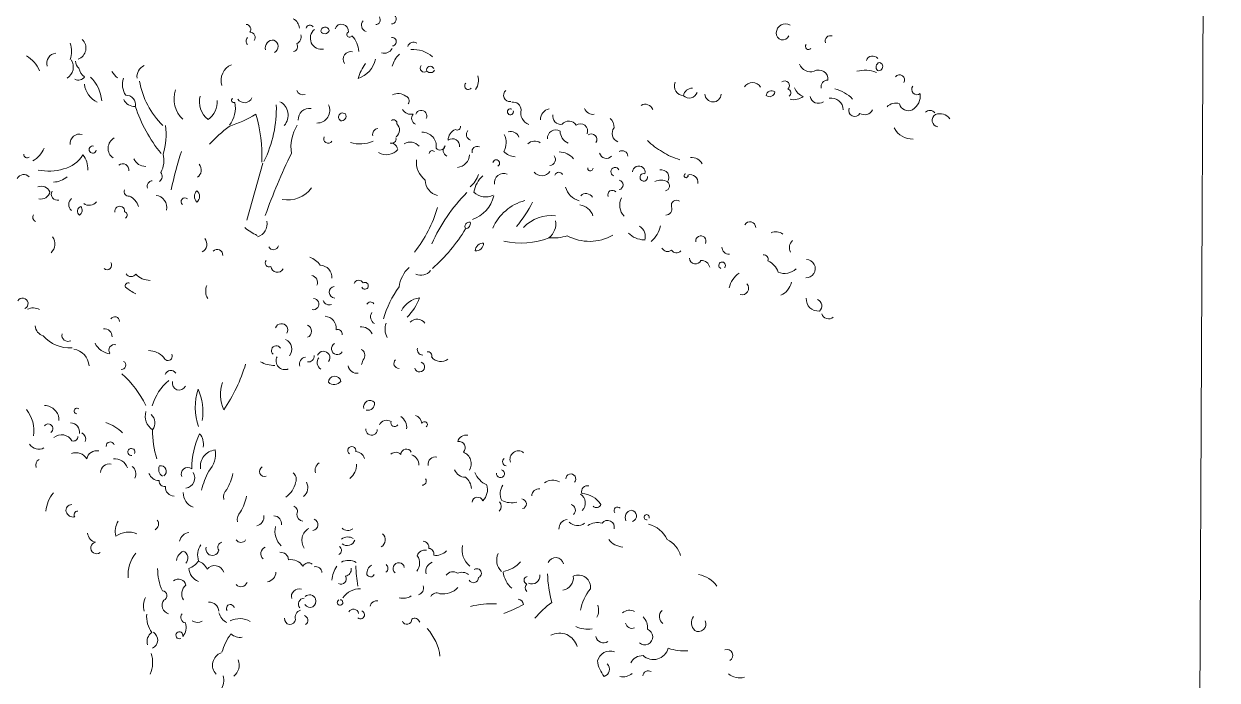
# Model space of a CAD drawing. Header units: millimetres. Extents: x -24439 to 198341, y -52871 to 149926.
# Drawn here: x 145387 to 147438, y 45171 to 46299 of the extents above; entities that cross this region are included whole.
import ezdxf

# ---------------------------------------------------------------- set-up
doc = ezdxf.new("R2010")
doc.units = ezdxf.units.MM
doc.linetypes.add('NET VAN', pattern=[1.06, 0.53, -0.53])
doc.layers.add('A-DETL-GENF-2', color=9, linetype='NET VAN', lineweight=9)
doc.layers.add('G-IMPT-1', color=9, linetype='Continuous', lineweight=9)

# ---------------------------------------------------------------- blocks, each defined once
blk = doc.blocks.new('NCV_TKCS_251209_TONG THE HIEN TRANG SAN DUONG - NCV_TKCS_HIEN TRANG_251209a_dwg_CX-1613001-TKCS_MB ĐỊNH VỊ CAO ĐỘ THIẾT KẾ')
at = {"layer": 'G-IMPT-1'}
blk.add_line((-247.9, 4447.1), (-244.2, 4277.7), dxfattribs=at)
for centre, radius, start, end in [((1208.3, 5250.7), 15.2, 86.959, 216.441), ((1077.5, 5235.6), 25.6, 74.213, 195.788), ((1071.3, 5232.3), 18.8, 191.184, 354.542), ((1341.6, 5226.2), 18.9, 54.765, 178.3647), ((1369.1, 5220.9), 14.7, 128.862, 239.935), ((1361, 5220.3), 12.1, 273.348, 95.4486), ((1152.6, 5217.9), 9.18, 159.064, 333.008), ((1353.3, 5111.6), 91.2, 85.8541, 121.2857), ((1429.4, 5200.8), 14.7, 344.852, 158.2751), ((1485.5, 5189.3), 15.1, 157.167, 323.343), ((1169.5, 5183.4), 35, 218.573, 303.247), ((1207.8, 5136.6), 26, 10.189, 137.2917), ((1454.9, 5160.9), 46.8, 318.744, 24.402), ((1238.8, 5122.8), 19.2, 106.708, 209.691), ((1448.2, 5101.2), 34.4, 88.2557, 152.6769), ((1471.8, 5148.6), 26.1, 209.919, 314.55), ((1542.7, 5125.9), 17.2, 51.25, 152.9396), ((1570.8, 5122.5), 18.9, 136.203, 279.592), ((1578.5, 5108.9), 34.2, 51.309, 128.6914), ((1119.8, 5090.8), 13.4, 326.861, 145.759), ((1182.6, 5120.3), 44.4, 218.329, 265.878), ((1267.3, 5061.5), 34.8, 18.062, 116.0728), ((1266.5, 5019.8), 103, 60.594, 93.9582), ((1354.6, 5101.7), 26.3, 257.233, 348.578), ((1036.6, 5045.7), 27.7, 49.284, 163.238), ((1091.7, 5051), 15, 67.324, 191.256), ((1082.8, 5061.9), 15, 247.353, 11.227), ((1131.2, 5072), 11.5, 322.119, 91.0139), ((1142.1, 5103.7), 46.4, 274.676, 323.435), ((1219.7, 5093.2), 24.6, 208.049, 321.56), ((1332.2, 5079.9), 17, 174.352, 346.723), ((1497.1, 5105.3), 58.5, 223.7, 289.046), ((843.5, 5005.7), 27.2, 172.863, 283.869), ((875.6, 4982.4), 25.8, 105.708, 186.91), ((861.1, 5000.8), 24.3, 242.702, 357.435), ((929.8, 5008.9), 23.3, 198.283, 14.236), ((-14.9, 4948.1), 14.4, 290.99, 60.84), ((-57.1, 4932.8), 13.8, 289.15, 53.356), ((759, 4902.5), 22.8, 36.132, 137.8443), ((-140.9, 4874), 19.7, 8.596, 176.8582), ((-74.1, 4911.4), 17.8, 152.035, 273.435), ((6.5, 4886.4), 12.1, 290.733, 114.5074), ((70.3, 4887.1), 16.8, 70.867, 182.871), ((-289, 4836.4), 31.8, 19.833, 79.696), ((-229.1, 4853.1), 11.5, 51.319, 181.817), ((-190.2, 4838.1), 31.9, 144.858, 297.837), ((-186, 4859.8), 12.2, 29.343, 195.896), ((-188.2, 4865.2), 12.9, 222.695, 2.544), ((-115.9, 4871.3), 7.8, 134.308, 346.199), ((-141, 4809.7), 68.1, 19.336, 61.393), ((-13, 4873.4), 26.2, 269, 347.312), ((97.9, 4823.1), 70.6, 150.068, 183.147), ((95, 4801), 85.2, 65.893, 110.8334), ((233.7, 4838.8), 43.6, 341.242, 35.019), ((610.4, 4880.2), 27.8, 220.929, 292.588), ((657.2, 4828.8), 29.5, 10.304, 69.306), ((-266.5, 4818.4), 20.6, 309.208, 35.604), ((-91.9, 4804.4), 22.3, 94.034, 229.096), ((-97.5, 4818.2), 73.1, 304.286, 5.159), ((116.6, 4841), 11.8, 158.691, 324.087), ((134.5, 4840.6), 10.6, 38.317, 217.436), ((132.5, 4847.1), 14.5, 243.573, 345.315), ((252.1, 4828.5), 10.5, 147.335, 339.535), ((373.2, 4836.9), 17.7, 144.822, 296.38), ((395.4, 4800), 22, 16.468, 118.7723), ((508.5, 4804.4), 32.1, 119.539, 196.859), ((530.9, 4821.8), 23.5, 186.309, 295.582), ((711, 4825), 26.4, 159.814, 264.737), ((873.7, 4979.5), 174.9, 240.867, 258.485), ((-405, 4799.4), 14.5, 342.415, 101.5596), ((-386.9, 4780.7), 15, 343.444, 106.5574), ((-315.3, 4771.6), 21.8, 98.913, 213.162), ((-321, 4773.8), 19.5, 313.823, 83.0477), ((-262.5, 4791), 14.6, 299.292, 51.912), ((84.9, 4759.1), 141.1, 161.301, 180.518), ((388.7, 4792.2), 8.61, 79.236, 33.383), ((451.5, 4807.8), 35.1, 182.614, 267.385), ((564, 4791), 24.9, 49.624, 157.1605), ((596.7, 4797.4), 20.8, 353.59, 142.8077), ((633.5, 4782.8), 16.2, 343.665, 140.1907), ((891.4, 4989.7), 189.1, 253.867, 270.428), ((933.4, 4782.3), 35.5, 46.414, 110.9649), ((-382.3, 4771.4), 12.8, 147.306, 246.094), ((76.2, 4715.2), 35.7, 69.161, 133.4569), ((534.8, 4757.5), 23.5, 74.573, 202.58), ((576.9, 4791.4), 37.5, 197.448, 263.607), ((684.8, 4763.3), 20.4, 212.757, 333.267), ((732.2, 4762.1), 16.3, 17.836, 139.5476), ((856.9, 4736.7), 22, 342.183, 118.8708), ((923.4, 4761.9), 5.84, 117.035, 34.887), ((940.8, 4748.5), 21, 5.17, 126.9048), ((88.9, 4734.6), 13.9, 340.166, 89.8196), ((147.7, 4707), 16, 348.647, 177.9343), ((357, 4689.9), 47.9, 345.385, 45.898), ((413.2, 4713.7), 25.7, 39.141, 121.9337), ((488.1, 4703.6), 29.4, 73.524, 148.9771), ((571.1, 4675.6), 49.2, 53.154, 107.9212), ((725.6, 4714.2), 12.2, 42.628, 268.485), ((791.1, 4732.5), 18, 3.51, 194.435), ((808.8, 4722.7), 10.9, 88.892, 29.179), ((869.6, 4689.7), 41, 78.291, 131.196), ((873, 4716.5), 14.3, 298.0539, 70.117), ((-381.7, 4652.8), 50.8, 131.551, 212.189), ((109.9, 4729.1), 27.4, 225.785, 301.535), ((141.4, 4698.3), 18.8, 156.615, 262.875), ((273.9, 4672.1), 33.7, 129.088, 195.86), ((255.6, 4707), 9.22, 250.922, 27.877), ((303, 4698.3), 16.7, 153.613, 269.602), ((535.9, 4693.6), 16.6, 288.311, 57.438), ((654.7, 4703.4), 7.69, 190.481, 17.593), ((744.8, 4680.7), 13.9, 298.189, 93.7022), ((921.7, 4673.1), 14.7, 71.895, 214.364), ((1141.5, 4672.6), 16.4, 18.621, 168.1111), ((1225.1, 4649.9), 33.8, 69.328, 129.5966), ((-199.5, 4685.3), 18.6, 216.912, 306.827), ((-142.4, 4636.4), 36.3, 285.751, 42.831), ((-66.8, 4639.1), 11.8, 65.499, 257.631), ((-70.6, 4640.4), 12.9, 275.908, 47.222), ((77.8, 4664.9), 9.26, 359.111, 144.0177), ((77.5, 4643.4), 23.4, 323.435, 66.052), ((175.8, 4624.8), 40.1, 9.242, 108.2312), ((258.1, 4650.2), 20.9, 9.52, 142.408), ((330.9, 4655.4), 15, 83.205, 209.415), ((392.5, 4639.7), 9.66, 317.602, 185.527), ((429.5, 4728.3), 56.9, 242.685, 279.37), ((519.4, 4670.5), 28.9, 237.443, 340.915), ((575.2, 4654.9), 11.8, 42.592, 177.3736), ((736.6, 4649), 12.6, 54.353, 221.672), ((893.7, 4654.6), 18.8, 290.225, 32.906), ((1293.2, 4658), 28.3, 149.849, 222.832), ((-924.6, 4577.7), 62.8, 354.528, 37.992), ((-861, 4606.2), 34.5, 308.286, 62.769), ((-629.8, 4589.5), 35.9, 131.469, 202.923), ((-354.5, 4619.4), 23, 231.165, 352.438), ((-582.3, 4509.5), 341, 350.399, 18.595), ((-259.4, 4586.6), 43.5, 334.716, 79.795), ((-154.6, 4603.9), 33.4, 100.147, 197.195), ((46.2, 4621.3), 17.3, 115.769, 210.025), ((86, 4619.2), 12.2, 266.162, 31.912), ((148.8, 4595.3), 32.4, 55.611, 139.251), ((209, 4612.7), 8.68, 58.271, 192.805), ((223.8, 4642.6), 14.1, 233.455, 7.058), ((253.7, 4636), 18, 152.412, 260.719), ((275, 4631.3), 38.4, 292.834, 14.036), ((428.6, 4592.4), 26, 83.995, 206.021), ((649, 4659.7), 54.5, 211.416, 271.982), ((669.9, 4609.5), 21.8, 48.209, 150.7155), ((810.5, 4640), 46.8, 170.096, 239.455), ((1329.7, 4606.3), 26, 283.377, 105.6913), ((-479.6, 4559.1), 59.1, 320.464, 21.774), ((-379, 4595.1), 6.58, 136.146, 313.854), ((-444.6, 4552.8), 79.5, 338.23, 28.131), ((-25.8, 4674.4), 98.9, 270.695, 309.271), ((72.2, 4612.7), 42.5, 254.682, 336.738), ((92.5, 4590), 18.6, 24.722, 113.2035), ((235.5, 4596.1), 66, 191.549, 248.924), ((279.9, 4594.8), 73.3, 325.312, 359.389), ((436.2, 4551.8), 81.8, 148.902, 186.909), ((663.9, 4549.1), 45.6, 35.348, 99.4119), ((830.5, 4552.8), 32.6, 357.274, 78.477), ((814.2, 4597.4), 80.7, 326.708, 4.223), ((1017.8, 4595.2), 14.9, 348.496, 206.692), ((1099.4, 4600.6), 19.2, 194.036, 292.833), ((1204.7, 4596), 13.8, 359.702, 110.3122), ((1213.4, 4545.4), 50.8, 33.748, 84.3242), ((1260.8, 4620.5), 47.2, 263.71, 331.238), ((-894.3, 4550.2), 29.8, 114.456, 211.688), ((-883.5, 4542.9), 38.3, 319.027, 48.864), ((-815, 4583.7), 32.6, 201.508, 241.758), ((-794.1, 4575.9), 41.9, 209.901, 250.489), ((-696.4, 4615.4), 58.5, 225.569, 249.488), ((-645.2, 4562.4), 54.9, 178.059, 231.189), ((-443.7, 4675.5), 235, 206.707, 242.242), ((-469.5, 4571.7), 78.1, 177.22, 244.708), ((-411.8, 4580.6), 63.1, 181.297, 249.428), ((-562.4, 4800.6), 340.1, 304.298, 318.548), ((-650.4, 4348.6), 411.2, 14.124, 33.488), ((-71.1, 4548.2), 117.7, 164.745, 205.644), ((-88.8, 4567.2), 12.4, 167.328, 346.684), ((377.8, 4583.8), 47.7, 241.407, 313.782), ((319.6, 4541.7), 93.3, 305.381, 3.591), ((574, 4442.9), 138, 121.4543, 173.6032), ((165.9, 4627.1), 364.2, 336.588, 349.769), ((844.1, 4615.7), 66.6, 241.977, 284.859), ((955.7, 4558.8), 17, 230.612, 333.578), ((1096.3, 4545.8), 9.48, 335.855, 266.074), ((1247.6, 4552.6), 52.9, 310.171, 4.59), ((-1003.6, 4461), 86.7, 39.265, 77.52), ((-828, 4541.8), 20.7, 258.335, 344.881), ((-739.3, 4545.3), 69.6, 204.934, 259.316), ((-837.2, 4448.2), 102.7, 20.539, 63.435), ((-670.5, 4495), 26.3, 5.097, 110.3511), ((94.7, 4196.1), 566.9, 145.1949, 152.8779), ((254, 4546.7), 44, 196.036, 275.532), ((760.9, 4306), 482.1, 151.7029, 172.9451), ((616.9, 4437.4), 108, 99.698, 153.1637), ((558.5, 4507.7), 49.6, 324.166, 27.663), ((673.8, 4632.4), 135.9, 258.673, 316.133), ((930.2, 4556.3), 18.2, 223.513, 324.115), ((1017, 4544.5), 17.4, 201.07, 351.612), ((1042.6, 4519), 24.4, 28.842, 110.0448), ((1196.9, 4497.2), 62.6, 139.059, 186.735), ((1169.6, 4499.6), 19, 271.437, 59.076), ((1387.8, 4532.8), 34.3, 192.762, 292.289), ((1385.4, 4511.9), 18.9, 324.765, 88.3648), ((-656.6, 4527.2), 32.4, 219.603, 292.324), ((-305.2, 4732.5), 412.7, 214.74, 236.24), ((1418.4, 4229.9), 1617.9, 170.4888, 177.3194), ((464, 4648.7), 217, 273.663, 308.412), ((571.3, 4611.1), 135.3, 281.734, 304.13), ((1426.9, 4505.8), 19.7, 211.635, 328.365), ((-707.5, 4393.8), 178.6, 358.594, 25.048), ((-89.2, 4462), 356.8, 337.936, 1.189), ((371.2, 4443.5), 12.9, 95.908, 227.222), ((356.4, 4448.4), 15.6, 292.684, 30.446), ((401.5, 4383.8), 882.5, 178.188, 185.567), ((-174.5, 4449), 86.3, 276.839, 339.741), ((-107.9, 4553.6), 485.3, 328.245, 345.737), ((428.8, 4387.9), 22.5, 102.732, 195.341), ((402.4, 4403.7), 22.3, 282.247, 15.826), ((-766.3, 4349.3), 27, 91.767, 202.186), ((-651.9, 4369.3), 33.8, 135.253, 251.016), ((-592.2, 4351.2), 73.9, 349.135, 31.115), ((-435.4, 4370), 25.6, 321.237, 55.825), ((-725.4, 4343.6), 10.4, 94.4, 5.991), ((-577.3, 4376), 36.7, 220.479, 287.629), ((-932.9, 4313.8), 73, 315.722, 355.03), ((-829.1, 4339.1), 82.7, 298.652, 346.979), ((-777.3, 4272.6), 55.9, 11.018, 58.967), ((-626.2, 4312.6), 17.4, 7.797, 145.7219), ((-529.2, 4292), 17, 114.962, 210.833), ((-530.7, 4322.4), 18.5, 322.807, 53.451), ((-384.6, 4305.9), 24.1, 153.179, 239.599), ((-413.2, 4297.5), 20.5, 322.931, 69.848), ((-901.2, 4275.7), 9.33, 190.671, 324.274), ((-429.3, 4276.7), 11.2, 65.948, 245.163), ((-222.1, 4272.7), 38.2, 302.721, 28.209), ((315.9, 4235.8), 88.9, 149.139, 190.251), ((267.9, 4303.8), 35.6, 263.384, 338.544), ((-870.2, 4386.3), 144.4, 274.72, 303.997), ((-825, 4280.6), 61.6, 287.74, 328.011), ((-592.2, 4258), 13.1, 175.165, 294.849), ((-593.8, 4196.6), 50, 35.458, 81.6828), ((-507.8, 4236), 34.8, 4.317, 100.2946), ((-190.8, 4370.3), 126.7, 245.104, 264.385), ((-887.4, 4197.6), 21.5, 60.67, 169.7319), ((-600.4, 4197), 14, 10.596, 208.712), ((-151.7, 4232.9), 15.4, 226.033, 0.365), ((-44.2, 4165.2), 62.4, 52.196, 87.354), ((2.3, 4180), 35.5, 13.75, 103.5919), ((116.2, 4191.1), 14.3, 46.016, 176.0575), ((133.4, 4194.9), 9.79, 221.693, 138.3071), ((496.8, 4123.7), 285.1, 160.247, 180.829), ((321, 4145.3), 67.5, 113.9996, 170.2508), ((139.9, 4217.8), 154.1, 331.257, 355.964), ((-828.7, 4174), 27.5, 41.347, 127.2326), ((-833.3, 4189.5), 25.4, 272.35, 5.822), ((-785.7, 4191.7), 17.2, 166.264, 302.662), ((-724.3, 4179.2), 22.6, 145.303, 245.745), ((-703.2, 4166.1), 13.8, 126.162, 251.329), ((-719.9, 4163.5), 16.2, 319.522, 57.97), ((-696.4, 4212.6), 25.9, 248.962, 338.962), ((-586.4, 4189.6), 9.95, 316.915, 91.0136), ((-358.1, 4171.1), 24.9, 313.465, 57.417), ((-296.9, 4157.8), 15.7, 9.684, 156.0668), ((-147.7, 4178.5), 11.7, 158.216, 311.798), ((-122.9, 4177.2), 18.6, 203.411, 348.606), ((-18.2, 4159.5), 19.8, 352.124, 97.8761), ((57.1, 4152.7), 16.9, 115.683, 283.197), ((165.4, 4144.1), 11.5, 50.999, 172.6036), ((312.2, 4120.7), 27, 51.681, 153.9272), ((-821.3, 4112.3), 13.3, 164.741, 262.637), ((7, 4102), 16.1, 276.601, 103.4154), ((46.1, 4130.7), 18.6, 216.831, 306.91), ((196, 4120.9), 22.3, 164.174, 257.753), ((269.1, 4105.5), 46.4, 174.094, 227.615), ((-785.7, 4043.2), 35.8, 332.166, 51.371), ((57, 4045.1), 34.2, 9.333, 102.0945), ((166.7, 4045.3), 35.6, 42.287, 110.9289), ((345, 4067.9), 16, 181.848, 286.098), ((-590.6, 4038.3), 13, 245.649, 53.837), ((-520, 4041.9), 15.9, 227.266, 344.625), ((-475.9, 4087.2), 57.3, 239.752, 285.998), ((-260.1, 4060.2), 40.3, 172.373, 228.076), ((6.5, 4020.8), 18.9, 308.3579, 82.6903), ((98.7, 4040.9), 12.6, 2.11, 129.0004), ((363.3, 4054.3), 12.2, 0.507, 112.113), ((394.8, 4083), 34.4, 235.943, 322.238), ((-515.1, 3999.1), 8.84, 83.089, 223.781), ((-58.8, 4004.8), 18, 346.034, 176.0199), ((109.9, 3999.5), 16.8, 134.105, 343.968), ((173.1, 3998.9), 18.6, 347.358, 80.0223), ((290.6, 4009.8), 14, 148.037, 290.543), ((350.4, 4017.6), 14.5, 213.1779, 86.3084), ((-459.8, 4150.2), 168.9, 248.57, 260.382), ((-43.3, 3952), 30.1, 338.4689, 82.69), ((79.2, 3963.7), 18.2, 340.429, 175.7931), ((255.4, 3979), 66.1, 166.16, 182.42), ((-56.2, 3944), 13.6, 46.848, 245.772), ((36.8, 3932.5), 19.2, 112.834, 219.094), ((37.2, 3954.8), 15.9, 275.283, 24.207), ((87.1, 3951.2), 22.2, 157.953, 255.177), ((176, 3971.6), 24.3, 204.857, 298.273), ((-523.3, 3889.9), 13.8, 18.822, 161.1784), ((-72.5, 3980.6), 82.4, 257.422, 287.559), ((-24, 3923.1), 25.3, 169.149, 309.692), ((130.5, 3904.8), 18.1, 27.063, 195.438), ((123.9, 3921.7), 24.3, 243.505, 338.997), ((-790.7, 3863.3), 15.8, 311.952, 168.5577), ((-539.1, 3840.4), 22.1, 14.621, 112.249), ((-620.5, 3884.6), 491.7, 342.661, 359.623), ((247.6, 3867.1), 18.4, 61.535, 212.708), ((238.7, 3874.8), 19.6, 272.727, 25.346), ((327.1, 3828.8), 39.9, 11.4409, 70.9309), ((378.5, 3854.5), 26.9, 22.114, 88.4937), ((411.5, 3863.6), 8.18, 325.709, 173.1816), ((542.2, 3845), 25.4, 96.888, 181.909), ((697.7, 3846), 24.1, 68.061, 218.199), ((-747.5, 3825.9), 35.9, 76.608, 134.4396), ((-389.5, 3780.3), 60.5, 60.39, 105.9245), ((-348.7, 3839.4), 12.7, 210.702, 41.353), ((311.3, 3821.3), 23.7, 74.316, 169.6955), ((328.2, 3843.4), 10.5, 175.81, 343.579), ((525.8, 3828.9), 17.7, 329.656, 120.3426), ((667.4, 3829.5), 11.6, 141.681, 280.247), ((857.8, 3835.6), 14.1, 333.355, 198.474), ((913.1, 3814.9), 16.2, 89.393, 217.477), ((-708.5, 3822.6), 30.5, 199.219, 271.764), ((-639.8, 3814), 17.6, 185.004, 313.884), ((-519.7, 3848.8), 52, 221.444, 280.37), ((-500.3, 3811.6), 15.8, 92.537, 230.594), ((-323.8, 3786), 17.2, 51.593, 178.439), ((-71.8, 3807.6), 105.5, 177.352, 221.229), ((270.5, 3806.1), 16.3, 190.267, 16.214), ((537.9, 3784.2), 35.9, 345.6759, 84.9465), ((660.4, 3791.7), 11.5, 187.579, 91.2198), ((821.9, 3775.4), 43.4, 79.852, 140.1145), ((889.2, 3772.7), 29.6, 331.374, 75.624), ((916, 3736.2), 70.6, 49.808, 102.938), ((1012.1, 3787.2), 10.1, 57.752, 234.866), ((1059.5, 3780.5), 21.6, 118.65, 222.425), ((1052.6, 3783.2), 16.6, 305.163, 102.0957), ((1097.5, 3792.9), 7.5, 352.871, 299.741), ((-653.2, 3880.9), 104.2, 238.535, 289.572), ((-605.4, 3729.7), 51.7, 20.007, 98.0653), ((-468.5, 3776.2), 12.4, 282.995, 77.005), ((-201.2, 3692), 149.1, 146.889, 180.884), ((-295.3, 3774.3), 19.6, 182.638, 351.909), ((-61.3, 3772.1), 177.3, 179.596, 214.756), ((-356.1, 3670.6), 156, 7.694, 41.194), ((361.9, 3743.2), 21.4, 62.537, 147.3257), ((386.7, 3766.4), 15.5, 44.009, 195.48), ((401.1, 3740.6), 29.1, 13.465, 89.2152), ((473.9, 3764.1), 20.6, 94.563, 206.721), ((557.8, 3785), 33.4, 218.784, 286.164), ((642.7, 3817.7), 69.2, 219.73, 261.318), ((716.1, 3748.4), 41.6, 160.505, 224.024), ((785.5, 3761.5), 21.6, 101.546, 192.982), ((879.1, 3748.3), 17.7, 331.75, 87.7392), ((947.7, 3791.4), 14, 242.3, 354.92), ((1112.4, 3694.6), 80.8, 42.574, 92.6664), ((-585.3, 3486.9), 294.1, 42.604, 64.787), ((233.6, 3732.4), 11.6, 0.181, 253.557), ((252.6, 3707), 26.5, 32.575, 106.3143), ((551.2, 3710.9), 45, 20.819, 69.181), ((595, 3724.4), 44.8, 330.947, 33.635), ((697.4, 3782), 63.6, 259.883, 299.849), ((743, 3726.2), 14, 297.784, 101.5236), ((979.7, 3694.5), 45.4, 89.3033, 143.8262), ((998.4, 3733.8), 19.1, 1.478, 161.4619), ((1158, 3673.8), 76.6, 33.111, 79.508), ((211.4, 3683.8), 49.2, 323.154, 17.921), ((451.5, 3706.5), 12, 289.456, 49.933), ((621.7, 3693), 15.8, 37.755, 192.277), ((670.7, 3696.9), 19.6, 332.277, 59.613), ((890.9, 3697.1), 25.9, 111.038, 201.038), ((905.3, 3744.3), 32.9, 240.456, 324.073), ((1044.5, 3745.5), 55.3, 233.86, 282.603), ((-316.7, 3669.3), 46.6, 180.068, 253.671), ((-361, 3635.7), 33.1, 340.388, 64.11), ((174.8, 3654.8), 26.4, 142.066, 210.782), ((1297.3, 3600), 79.2, 51.303, 97.2802), ((-39.2, 3712.9), 303.8, 196.907, 212.82), ((42, 3618.4), 242.1, 171.922, 196.398), ((-218.7, 3616.6), 41.6, 3.249, 59.611), ((-635, 3561.3), 42.4, 15.252, 105.2581), ((-552.8, 3613.7), 7.91, 64.439, 281.308), ((-467.5, 3487.3), 118.7, 60.934, 88.2217), ((-123.4, 3577.5), 47.1, 113.093, 205.058), ((-205.5, 3589.2), 71.1, 333.561, 26.439), ((11.6, 3603), 14.6, 134.569, 305.042), ((84.3, 3602), 21.7, 350.67, 72.545), ((43.5, 3591.1), 62.6, 319.052, 6.743), ((113.3, 3585.1), 31.7, 324.72, 45.669), ((887.6, 3585.7), 22.8, 28.489, 176.0398), ((-748, 3496.3), 97.1, 7.592, 55.268), ((-617, 3542), 13.2, 318.691, 160.7958), ((-553.8, 3550), 27, 8.048, 104.5722), ((-523.7, 3538.6), 19.1, 355.339, 83.2403), ((-432.5, 3545.2), 11.7, 35.131, 202.091), ((-369.6, 3546.2), 10.2, 350.387, 295.877), ((73.1, 3514.7), 219.1, 168.729, 183.888), ((-232.7, 3558.7), 159.6, 346.855, 4.348), ((675.5, 3568.6), 60.2, 185.242, 247.816), ((766.7, 3565.5), 47.3, 173.785, 241.165), ((707.5, 3605.1), 89.7, 297.936, 334.728), ((1192.7, 3662.2), 337.6, 198.398, 212.417), ((912.5, 3555.9), 35.5, 296.085, 24.318), ((968.2, 3544.7), 34.8, 8.914, 132.0123), ((1336.2, 3549.2), 30.3, 160.319, 243.285), ((1327.8, 3542.8), 21.3, 256.117, 43.747), ((-565.7, 3503.1), 34.2, 46.165, 146.0646), ((-541.5, 3540.9), 13.1, 268.154, 16.099), ((-457.8, 3493.8), 28.5, 94.545, 186.51), ((-257.8, 3528.3), 23.8, 172.242, 253.227), ((-273.4, 3517.5), 16.1, 320.711, 119.7625), ((-196.9, 3532.7), 18.6, 69.163, 221.821), ((-203.1, 3519.1), 29.7, 295.62, 46.888), ((-49.2, 3507.5), 31.8, 152.125, 207.875), ((119.5, 3515.4), 16.2, 351.17, 86.1489), ((376.3, 3508.2), 23.8, 318.356, 64.264), ((507.8, 3524.4), 18.6, 10.278, 102.3419), ((529.4, 3512.7), 15.4, 0.548, 102.1334), ((538.6, 3555.2), 42.8, 278.317, 332.118), ((812.9, 3550.2), 68.6, 202.433, 247.567), ((823.7, 3521.9), 10.9, 118.962, 271.548), ((831.5, 3536.9), 22.5, 260.132, 25.057), ((1118.5, 3499.9), 126.4, 156.569, 187.617), ((1134.7, 3497.2), 27.9, 74.505, 150.2554), ((1237.8, 3537.9), 24.5, 150.031, 250.42), ((-510.5, 3463.5), 36.4, 47.986, 127.4315), ((-412.7, 3470.5), 25.8, 96.051, 193.514), ((-399.2, 3474.7), 40.8, 38.067, 110.6491), ((-363.9, 3483.2), 25.4, 347.102, 71.613), ((-278.6, 3521.3), 31.8, 217.875, 285.255), ((-254.4, 3494.3), 16.2, 193.241, 293.63), ((-176.3, 3508.2), 159.6, 346.855, 4.348), ((80.1, 3467.6), 22, 6.588, 106.0329), ((154.9, 3517.9), 20.1, 194.334, 278.286), ((186.2, 3496.3), 16.6, 294.629, 85.3874), ((281.6, 3533), 24.3, 244.906, 323.167), ((302.9, 3463.1), 30.2, 75.75, 143.1303), ((292.6, 3490.1), 23.4, 249.249, 356.562), ((477.5, 3469.2), 36.6, 337.502, 51.741), ((522.4, 3498.1), 22.3, 94.61, 180.368), ((563.5, 3469.7), 28.3, 126.59, 210.79), ((645.3, 3459.5), 31.3, 69.086, 130.93), ((672.3, 3484.3), 14.6, 225.644, 17.571), ((677.8, 3498.9), 13.2, 309.521, 140.4786), ((837, 3503.6), 15, 150.254, 240.254), ((1001.9, 3485.9), 42.5, 348.703, 36.355), ((1149.1, 3477.6), 44.3, 12.018, 61.721), ((1190.5, 3463.6), 23.3, 246.6559, 85.2708), ((1431.3, 3480.3), 17.2, 315.534, 125.6679), ((-635.1, 3507.3), 31.6, 229.872, 315.108), ((-223.2, 3485.2), 25.4, 193.314, 285.754), ((-152, 3489.4), 43.6, 195.82, 266.197), ((7.3, 3457), 31.8, 152.125, 207.875), ((23.3, 3470.2), 25.3, 297.349, 25.78), ((146.5, 3465.1), 59.6, 184.178, 242.18), ((207.6, 3455.9), 38.7, 135.325, 232.058), ((275.2, 3446.2), 13.2, 313.567, 74.506), ((459.7, 3447.9), 16.2, 26.9, 248.079), ((617.4, 3460.8), 23.5, 71.565, 161.5651), ((814.6, 3444.6), 18.1, 22.226, 95.8457), ((1121.7, 3318.4), 268.9, 142.7335, 156.9835), ((1143.6, 3494.2), 18.8, 209.43, 307.95), ((1269.2, 3598.5), 147.1, 268.368, 290.556), ((-603.8, 3436.5), 18.2, 133.838, 217.366), ((328, 3386), 44.3, 76.644, 133.8653), ((638.7, 3511.8), 312.4, 197.116, 207.842), ((402.5, 3415.7), 27.3, 135.69, 203.07), ((417.1, 3435.4), 13.3, 322.125, 68.385), ((525.7, 3408.4), 19.2, 300.739, 36.641), ((583.7, 3473.2), 61.6, 278.92, 331.702), ((810.2, 3200.7), 236.4, 103.0286, 121.1075), ((403.8, 3890.5), 612.8, 308.449, 314.246), ((1005.3, 3508.4), 74.7, 260.71, 297.471), ((1076.4, 3434.6), 22.7, 208.985, 319.595), ((1220.4, 3451), 44.6, 245.253, 0.558), ((1470.6, 3479.4), 52.2, 248.009, 301.139), ((0.8, 3404.4), 16.3, 229.807, 342.084), ((88.4, 3380.1), 20, 128.928, 243.752), ((128.9, 3372.4), 23, 21.37, 111.3704), ((168.2, 3342.3), 42.4, 50.793, 114.9577), ((212.6, 3371.3), 18.1, 68.901, 167.6989), ((235.5, 3366.5), 18.4, 21.614, 119.077), ((366.8, 3378.2), 82.7, 162.494, 192.525), ((312.7, 3399.8), 18.5, 291.892, 28.801), ((386.2, 3413), 11.9, 222.434, 348.074), ((589.2, 3394.2), 18.6, 77.658, 169.7221), ((969.1, 3352.2), 53.1, 32.578, 134.4551), ((1119, 3359.3), 38.2, 88.683, 181.318), ((1211.3, 3373.6), 38.1, 104.4966, 169.1984), ((-469.8, 3333.4), 87.5, 155.584, 192.995), ((-485.3, 3337.2), 16.3, 106.255, 211.669), ((-253, 3366), 18.2, 313.514, 54.116), ((-129.9, 3342.8), 34.3, 117.226, 181.842), ((-40, 3360.6), 14.5, 118.713, 232.49), ((310.2, 3371.1), 14.9, 256.088, 50.782), ((386.6, 3303.8), 58.4, 104.7039, 162.6319), ((484.6, 3410.1), 42.4, 270.86, 319.542), ((1167.6, 3400.2), 96.4, 205.688, 235.041), ((1099.6, 3339.2), 22.1, 305.333, 60.391), ((1153.1, 3374), 39.8, 273.028, 327.904), ((1232.7, 3359), 14.9, 73.072, 196.927), ((-481.1, 3340.2), 21.4, 212.695, 297.442), ((-464.7, 3329.6), 10.6, 105.254, 232.124), ((-296.5, 3330.4), 54, 163.878, 210.985), ((-292.8, 3263.5), 63.5, 84.8129, 142.0445), ((-118.2, 3290.1), 38.7, 134.894, 186.225), ((-147.7, 3296.1), 21.5, 331.5869, 84.2071), ((-50.9, 3333.6), 54.1, 163.289, 214.891), ((-67.4, 3347.2), 18.7, 179.878, 5.846), ((95.2, 3329.8), 31.6, 300.562, 11.513), ((431.6, 3322.9), 18.9, 96.401, 185.021), ((524.4, 3314.4), 13.9, 215.701, 20.901), ((548.9, 3310.4), 14.6, 29.292, 141.9115), ((-395.2, 3298.8), 29.8, 201.868, 274.121), ((-154.4, 3324.5), 63, 307.801, 339.692), ((-98.1, 3259.8), 42.9, 40.601, 86.2685), ((-39.7, 3276.2), 28.3, 37.112, 156.0524), ((36.8, 3285.3), 18.7, 240.078, 356.067), ((209.2, 3288.5), 21.6, 88.222, 213.668), ((230, 3271.9), 16.7, 108.582, 237.167), ((242.1, 3285.2), 17.4, 34.777, 152.3756), ((243.3, 3284), 17.2, 229.568, 40.433), ((326.8, 3305.9), 8.03, 131.586, 101.5379), ((373.4, 3284.2), 15.1, 28.632, 166.5566), ((392.9, 3289.2), 11.6, 247.465, 84.462), ((511.1, 3180.4), 147.4, 24.361, 58.702), ((-386.3, 3254.1), 16.5, 114.197, 326.276), ((-184.7, 3235.6), 96.8, 157.38, 202.62), ((-57.5, 3290), 149.8, 196.051, 221.429), ((-76.4, 3288.4), 41.7, 199.247, 267.013), ((236.3, 3234.8), 21, 123.338, 215.422), ((-129.4, 3215.7), 21.9, 29.003, 145.271), ((-83.4, 3208), 32.4, 145.725, 229.139), ((203.3, 3220), 16.1, 190.793, 9.223), ((238.6, 3226), 15.2, 323.5669, 85.9848), ((-166.2, 3177.9), 13.5, 304.297, 105.2537), ((-24.7, 3172.2), 27.7, 19.79, 109.5168), ((30.7, 3199.3), 10.9, 25.672, 230.077), ((82.4, 3120), 61.4, 76.859, 133.004), ((-153, 3150.1), 58.4, 170.878, 210.691), ((-134.5, 3158.7), 25.4, 161.419, 270.257), ((-82.6, 3138), 16, 156.183, 277.556), ((40.7, 3200.4), 43.7, 211.047, 259.935), ((-119.9, 3129.2), 75.4, 191.146, 234.092), ((-109.9, 3099.6), 37.1, 333.458, 37.423), ((-56.2, 3161.4), 29.1, 255.186, 314.676), ((192.5, 3077.5), 148.4, 159.482, 182.192), ((70.3, 3165.4), 39.5, 244.942, 295.058), ((-86.7, 3083.4), 10, 357.996, 308.87), ((-141.6, 3048.3), 30, 138.798, 215.478), ((-167.3, 3044.6), 26.3, 313.091, 74.9809), ((65.7, 3039.6), 38.3, 127.536, 239.198), ((64.6, 3039), 39.2, 324.062, 40.343), ((-215.3, 2962.6), 81.5, 353.03, 35.911), ((25.8, 2982.2), 48.6, 342.588, 32.943)]:
    blk.add_arc(centre, radius, start, end, dxfattribs=at)
blk = doc.blocks.new('NCV_TKCS_251209_TONG THE HIEN TRANG SAN DUONG - NCV_TKCS_HIEN TRANG_251209a_dwg-1612995-TKCS_MB ĐỊNH VỊ CAO ĐỘ THIẾT KẾ')
at = {"layer": 'G-IMPT-1', "flags": 128}
blk.add_lwpolyline([(563602851.8, 1145093282.1), (563604167, 1145089083), (563606454, 1145082119), (563614466, 1145054358), (563616073, 1145049661), (563620134, 1145037512), (563624300, 1145023443), (563630510, 1145001852), (563634991, 1144986784), (563635712.5, 1144984469.9)], dxfattribs=at)
at = {"xscale": 0.5999999999997676, "yscale": 0.5999999999997676, "zscale": 0.5999999999997676, "rotation": 0.0005022315763634679}
blk.add_blockref('NCV_TKCS_251209_TONG THE HIEN TRANG SAN DUONG - NCV_TKCS_HIEN TRANG_251209a_dwg_CX-1613001-TKCS_MB ĐỊNH VỊ CAO ĐỘ THIẾT KẾ', (563620284.2, 1145029152.1), dxfattribs=at)
blk = doc.blocks.new('NCV_TKCS_251209_TONG THE HIEN TRANG SAN DUONG - NCV_TKCS_251209_TONG THE HIEN TRANG SAN DUONG-1605292-TKCS_MB ĐỊNH VỊ CAO ĐỘ THIẾT KẾ')
at = {"rotation": 343.2379237072182}
blk.add_blockref('NCV_TKCS_251209_TONG THE HIEN TRANG SAN DUONG - NCV_TKCS_HIEN TRANG_251209a_dwg-1612995-TKCS_MB ĐỊNH VỊ CAO ĐỘ THIẾT KẾ', (-869777547.7, -933796958.8), dxfattribs=at)

msp = doc.modelspace()

# ---------------------------------------------------------------- block references
at = {"layer": 'A-DETL-GENF-2'}
msp.add_blockref('NCV_TKCS_251209_TONG THE HIEN TRANG SAN DUONG - NCV_TKCS_251209_TONG THE HIEN TRANG SAN DUONG-1605292-TKCS_MB ĐỊNH VỊ CAO ĐỘ THIẾT KẾ', (26103.5, 9888.2), dxfattribs=at)

doc.saveas('drawing.dxf')
